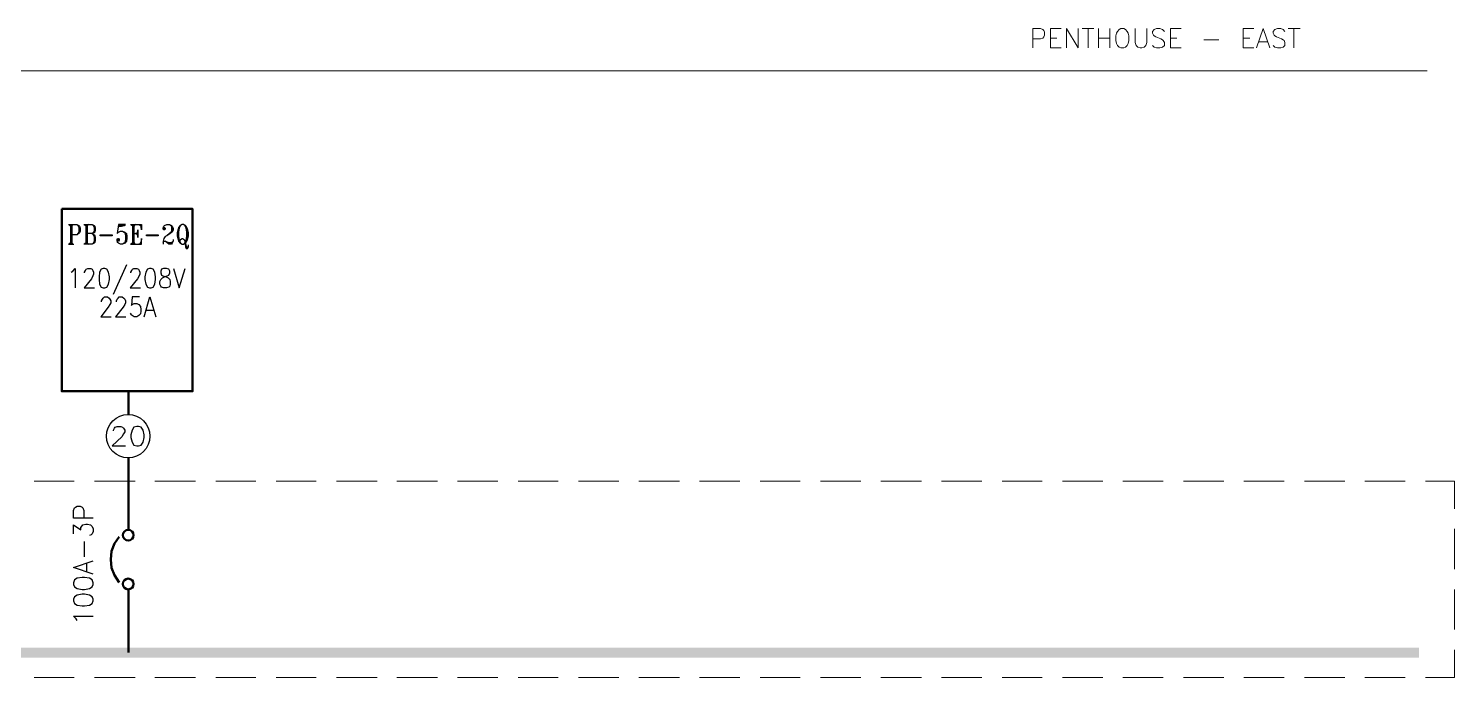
# Model space of a CAD drawing. Header units: inches. Extents: x 0.9 to 46, y 0.8 to 32.4.
# Drawn here: x 36.1 to 41.85, y 25.65 to 28.26 of the extents above; entities that cross this region are included whole.
import ezdxf

# ---------------------------------------------------------------- set-up
doc = ezdxf.new("R2010")
doc.units = ezdxf.units.IN
doc.header["$MEASUREMENT"] = 0
doc.layers.add('PDF_Geometry', color=7, linetype='Continuous')
doc.layers.add('PDF_Solid Fills', color=7, linetype='Continuous')

msp = doc.modelspace()

# ---------------------------------------------------------------- linework, layer by layer
at = {"layer": 'PDF_Geometry', "color": 8, "lineweight": 20, "true_color": 0x808080}
for points in [[(40.1492, 28.1845), (40.1492, 28.2628), (40.1792, 28.2628), (40.1894, 28.2595), (40.1926, 28.2545), (40.1961, 28.2478), (40.1961, 28.2362), (40.1926, 28.2295), (40.1894, 28.2245), (40.1792, 28.2212), (40.1492, 28.2212)], [(40.2624, 28.1845), (40.2194, 28.1845), (40.2194, 28.2628), (40.2624, 28.2628)], [(40.2194, 28.2245), (40.2459, 28.2245)], [(40.2841, 28.1845), (40.2841, 28.2628), (40.331, 28.1845), (40.331, 28.2628)], [(40.3476, 28.2628), (40.3942, 28.2628)], [(40.3709, 28.2628), (40.3709, 28.1845)], [(40.4127, 28.2628), (40.4127, 28.1845)], [(40.4127, 28.2245), (40.4593, 28.2245)], [(40.4593, 28.2628), (40.4593, 28.1845)], [(40.5611, 28.2628), (40.5611, 28.2061), (40.5643, 28.1945), (40.571, 28.1878), (40.5809, 28.1845), (40.5876, 28.1845), (40.5975, 28.1878), (40.6042, 28.1945), (40.6077, 28.2061), (40.6077, 28.2628)], [(40.6791, 28.2512), (40.6708, 28.2595), (40.6609, 28.2628), (40.6475, 28.2628), (40.6377, 28.2595), (40.631, 28.2512), (40.631, 28.2445), (40.6341, 28.2362), (40.6377, 28.2328), (40.6444, 28.2295), (40.6641, 28.2212), (40.6708, 28.2178), (40.6743, 28.2145), (40.6791, 28.2061), (40.6791, 28.1945), (40.6708, 28.1878), (40.6609, 28.1845), (40.6475, 28.1845), (40.6377, 28.1878), (40.631, 28.1945)], [(40.7458, 28.1845), (40.7027, 28.1845), (40.7027, 28.2628), (40.7458, 28.2628)], [(40.7027, 28.2245), (40.7292, 28.2245)], [(40.8377, 28.2178), (40.8977, 28.2178)], [(41.0394, 28.1845), (40.996, 28.1845), (40.996, 28.2628), (41.0394, 28.2628)], [(40.996, 28.2245), (41.0224, 28.2245)], [(41.0492, 28.1845), (41.076, 28.2628), (41.1041, 28.1845)], [(41.1641, 28.2512), (41.1577, 28.2595), (41.1475, 28.2628), (41.1341, 28.2628), (41.1242, 28.2595), (41.1175, 28.2512), (41.1175, 28.2445), (41.121, 28.2362), (41.1242, 28.2328), (41.1309, 28.2295), (41.151, 28.2212), (41.1577, 28.2178), (41.1609, 28.2145), (41.1641, 28.2061), (41.1641, 28.1945), (41.1577, 28.1878), (41.1475, 28.1845), (41.1341, 28.1845), (41.1242, 28.1878), (41.1175, 28.1945)], [(41.1775, 28.2628), (41.226, 28.2628)], [(41.2008, 28.2628), (41.2008, 28.1845)], [(41.0591, 28.2095), (41.0942, 28.2095)], [(41.7374, 28.0928), (5.4416, 28.0928)]]:
    msp.add_lwpolyline(points, dxfattribs=at)
msp.add_lwpolyline([(40.5027, 28.2628), (40.496, 28.2595), (40.4893, 28.2512), (40.4858, 28.2445), (40.4826, 28.2328), (40.4826, 28.2145), (40.4858, 28.2028), (40.4893, 28.1945), (40.496, 28.1878), (40.5027, 28.1845), (40.5158, 28.1845), (40.5225, 28.1878), (40.5292, 28.1945), (40.5327, 28.2028), (40.5359, 28.2145), (40.5359, 28.2328), (40.5327, 28.2445), (40.5292, 28.2512), (40.5225, 28.2595), (40.5158, 28.2628)], close=True, dxfattribs=at)
at = {"layer": 'PDF_Geometry', "lineweight": 50}
msp.add_lwpolyline([(36.2359, 27.5362), (36.2359, 26.8012), (36.7627, 26.8012), (36.7627, 27.5362)], close=True, dxfattribs=at)
at = {"layer": 'PDF_Geometry', "lineweight": 30}
for points in [[(36.2627, 27.4728), (36.2959, 27.4728), (36.3042, 27.4695), (36.3077, 27.4662), (36.3093, 27.4578), (36.3093, 27.4462), (36.3077, 27.4395), (36.3042, 27.4362), (36.2959, 27.4312), (36.2761, 27.4312)], [(36.2643, 27.4728), (36.271, 27.4695)], [(36.2675, 27.4728), (36.271, 27.4662)], [(36.271, 27.4728), (36.271, 27.3945)], [(36.2726, 27.4695), (36.2726, 27.3978)], [(36.2761, 27.4728), (36.2761, 27.3945)], [(36.2793, 27.4728), (36.2761, 27.4662)], [(36.2809, 27.4728), (36.2761, 27.4695)], [(36.2959, 27.4728), (36.301, 27.4695), (36.3042, 27.4612), (36.3042, 27.4428), (36.301, 27.4362), (36.2959, 27.4312)], [(36.3042, 27.4662), (36.3077, 27.4578), (36.3077, 27.4462), (36.3042, 27.4395)], [(36.3243, 27.4728), (36.3578, 27.4728), (36.3661, 27.4695), (36.3693, 27.4662), (36.3709, 27.4578), (36.3709, 27.4512), (36.3693, 27.4428), (36.3661, 27.4395), (36.3578, 27.4362), (36.3661, 27.4312), (36.3693, 27.4278), (36.3709, 27.4212), (36.3709, 27.4095), (36.3693, 27.4012), (36.3661, 27.3978), (36.3578, 27.3945), (36.3243, 27.3945)], [(36.3259, 27.4728), (36.3326, 27.4695)], [(36.3294, 27.4728), (36.3326, 27.4662)], [(36.3326, 27.4728), (36.3326, 27.3945)], [(36.3342, 27.4695), (36.3342, 27.3978)], [(36.3377, 27.4728), (36.3377, 27.3945)], [(36.3578, 27.4728), (36.3626, 27.4695), (36.3661, 27.4612), (36.3661, 27.4462), (36.3626, 27.4395), (36.3578, 27.4362), (36.3377, 27.4362)], [(36.3409, 27.4728), (36.3377, 27.4662)], [(36.3444, 27.4728), (36.3377, 27.4695)], [(36.3661, 27.4662), (36.3693, 27.4578), (36.3693, 27.4512), (36.3661, 27.4428)], [(36.4644, 27.4662), (36.4759, 27.4662), (36.4877, 27.4695), (36.4928, 27.4728), (36.4644, 27.4728), (36.4593, 27.4362), (36.4644, 27.4428), (36.4727, 27.4462), (36.481, 27.4462), (36.4893, 27.4428), (36.496, 27.4362), (36.4976, 27.4245), (36.4976, 27.4162), (36.496, 27.4062), (36.4893, 27.3978), (36.481, 27.3945), (36.4727, 27.3945), (36.4644, 27.3978), (36.4609, 27.4012), (36.4593, 27.4095), (36.4593, 27.4128), (36.4609, 27.4162), (36.4644, 27.4162), (36.4676, 27.4128), (36.4676, 27.4095), (36.4644, 27.4062), (36.4609, 27.4062)], [(36.4644, 27.4695), (36.4877, 27.4695)], [(36.5126, 27.4728), (36.5576, 27.4728), (36.5576, 27.4512), (36.5544, 27.4728)], [(36.5145, 27.4728), (36.5209, 27.4695)], [(36.5177, 27.4728), (36.5209, 27.4662)], [(36.5209, 27.4728), (36.5209, 27.3945)], [(36.5244, 27.4695), (36.5244, 27.3978)], [(36.526, 27.4728), (36.526, 27.3945)], [(36.5295, 27.4728), (36.526, 27.4662)], [(36.5327, 27.4728), (36.526, 27.4695)], [(36.5426, 27.4728), (36.5576, 27.4695)], [(36.5493, 27.4728), (36.5576, 27.4662)], [(36.5509, 27.4728), (36.5576, 27.4612)], [(36.6475, 27.4612), (36.6494, 27.4612), (36.6526, 27.4578), (36.6526, 27.4545), (36.6494, 27.4512), (36.6475, 27.4512), (36.6443, 27.4545), (36.6443, 27.4578), (36.6475, 27.4662), (36.6494, 27.4695), (36.6593, 27.4728), (36.6692, 27.4728), (36.6775, 27.4695), (36.681, 27.4662), (36.6842, 27.4578), (36.6842, 27.4512), (36.681, 27.4428), (36.6727, 27.4362), (36.6593, 27.4278), (36.6526, 27.4245), (36.6475, 27.4162), (36.6443, 27.4062), (36.6443, 27.3945)], [(36.6692, 27.4728), (36.6759, 27.4695), (36.6775, 27.4578), (36.6775, 27.4512), (36.6759, 27.4428), (36.6692, 27.4362), (36.6593, 27.4278)], [(36.6775, 27.4662), (36.681, 27.4578), (36.681, 27.4512), (36.6775, 27.4428)], [(36.7209, 27.4728), (36.7142, 27.4695), (36.7094, 27.4578), (36.7059, 27.4428), (36.7059, 27.4245), (36.7094, 27.4095), (36.7142, 27.3978), (36.7209, 27.3945)], [(36.726, 27.3945), (36.7311, 27.3978), (36.7375, 27.4095), (36.7394, 27.4245), (36.7394, 27.4428), (36.7375, 27.4578), (36.7311, 27.4695), (36.726, 27.4728)], [(36.3578, 27.4362), (36.3626, 27.4312), (36.3661, 27.4245), (36.3661, 27.4062), (36.3626, 27.3978), (36.3578, 27.3945)], [(36.3661, 27.4278), (36.3693, 27.4212), (36.3693, 27.4095), (36.3661, 27.4012)], [(36.481, 27.4462), (36.4877, 27.4428), (36.4893, 27.4395), (36.4928, 27.4278), (36.4928, 27.4128), (36.4893, 27.4012), (36.4877, 27.3978), (36.481, 27.3945)], [(36.4928, 27.4362), (36.496, 27.4278), (36.496, 27.4128), (36.4928, 27.4062)], [(36.5126, 27.3945), (36.5576, 27.3945), (36.5576, 27.4162), (36.5544, 27.3945)], [(36.526, 27.4362), (36.5426, 27.4362)], [(36.5426, 27.4395), (36.5327, 27.4362), (36.5426, 27.4312)], [(36.5426, 27.4428), (36.5378, 27.4362), (36.5426, 27.4278)], [(36.6842, 27.4128), (36.6842, 27.4062), (36.681, 27.3978), (36.6775, 27.3945), (36.6676, 27.3945), (36.6526, 27.4062), (36.6676, 27.3978), (36.6775, 27.3978), (36.681, 27.4012)], [(36.7094, 27.4612), (36.7059, 27.4545), (36.7043, 27.4428), (36.7043, 27.4245), (36.7059, 27.4128), (36.7094, 27.4062)], [(36.7126, 27.4062), (36.7142, 27.4128), (36.7209, 27.4162), (36.7228, 27.4162), (36.7292, 27.4128), (36.7311, 27.4062), (36.7343, 27.3828), (36.7375, 27.3762), (36.7426, 27.3762), (36.7461, 27.3828), (36.7461, 27.3912)], [(36.7375, 27.4062), (36.7394, 27.4128), (36.7426, 27.4245), (36.7426, 27.4428), (36.7394, 27.4545), (36.7375, 27.4612)], [(36.2627, 27.3945), (36.2844, 27.3945)], [(36.271, 27.3978), (36.2643, 27.3945)], [(36.271, 27.4012), (36.2675, 27.3945)], [(36.2761, 27.4012), (36.2793, 27.3945)], [(36.2761, 27.3978), (36.2809, 27.3945)], [(36.3326, 27.3978), (36.3259, 27.3945)], [(36.3326, 27.4012), (36.3294, 27.3945)], [(36.3377, 27.4012), (36.3409, 27.3945)], [(36.3377, 27.3978), (36.3444, 27.3945)], [(36.5209, 27.3978), (36.5145, 27.3945)], [(36.5209, 27.4012), (36.5177, 27.3945)], [(36.526, 27.4012), (36.5295, 27.3945)], [(36.526, 27.3978), (36.5327, 27.3945)], [(36.5426, 27.3945), (36.5576, 27.3978)], [(36.5493, 27.3945), (36.5576, 27.4012)], [(36.5509, 27.3945), (36.5576, 27.4062)], [(36.6443, 27.4012), (36.6475, 27.4062), (36.6526, 27.4062), (36.6676, 27.4012), (36.6775, 27.4012), (36.6842, 27.4062)], [(36.7311, 27.4062), (36.7375, 27.3862), (36.7394, 27.3828), (36.7426, 27.3828), (36.7461, 27.3862)], [(36.7343, 27.3912), (36.7375, 27.3828), (36.7394, 27.3795), (36.7426, 27.3795)], [(36.2742, 27.2812), (36.2809, 27.2845), (36.2892, 27.2962), (36.2892, 27.2178)], [(36.3275, 27.2778), (36.3275, 27.2812), (36.331, 27.2878), (36.3342, 27.2928), (36.3409, 27.2962), (36.3527, 27.2962), (36.3578, 27.2928), (36.361, 27.2878), (36.3642, 27.2812), (36.3642, 27.2728), (36.361, 27.2662), (36.3559, 27.2545), (36.3259, 27.2178), (36.3677, 27.2178)], [(36.496, 27.3112), (36.4427, 27.1912)], [(36.5145, 27.2778), (36.5145, 27.2812), (36.5177, 27.2878), (36.5209, 27.2928), (36.526, 27.2962), (36.5378, 27.2962), (36.5445, 27.2928), (36.5477, 27.2878), (36.5509, 27.2812), (36.5509, 27.2728), (36.5477, 27.2662), (36.541, 27.2545), (36.511, 27.2178), (36.5528, 27.2178)], [(36.6861, 27.2962), (36.7094, 27.2178), (36.7327, 27.2962)], [(36.3961, 27.1612), (36.3961, 27.1662), (36.3993, 27.1728), (36.4028, 27.1762), (36.4076, 27.1812), (36.4194, 27.1812), (36.4261, 27.1762), (36.4293, 27.1728), (36.4328, 27.1662), (36.4328, 27.1578), (36.4293, 27.1512), (36.4226, 27.1395), (36.3926, 27.1012), (36.4344, 27.1012)], [(36.4561, 27.1612), (36.4561, 27.1662), (36.4593, 27.1728), (36.4628, 27.1762), (36.4676, 27.1812), (36.4794, 27.1812), (36.4861, 27.1762), (36.4893, 27.1728), (36.4928, 27.1662), (36.4928, 27.1578), (36.4893, 27.1512), (36.4826, 27.1395), (36.4526, 27.1012), (36.4944, 27.1012)], [(36.5493, 27.1812), (36.5193, 27.1812), (36.5161, 27.1462), (36.5193, 27.1512), (36.5276, 27.1545), (36.5378, 27.1545), (36.5461, 27.1512), (36.5528, 27.1429), (36.5544, 27.1312), (36.5544, 27.1245), (36.5528, 27.1128), (36.5461, 27.1062), (36.5378, 27.1012), (36.5276, 27.1012), (36.5193, 27.1062), (36.5161, 27.1095), (36.5126, 27.1162)], [(36.5678, 27.1012), (36.5911, 27.1812), (36.6143, 27.1012)], [(36.5761, 27.1278), (36.6061, 27.1278)], [(36.4443, 26.6412), (36.4443, 26.6445), (36.4478, 26.6528), (36.451, 26.6562), (36.4593, 26.6595), (36.4743, 26.6595), (36.481, 26.6562), (36.4845, 26.6528), (36.4893, 26.6445), (36.4893, 26.6378), (36.4845, 26.6295), (36.4778, 26.6178), (36.4392, 26.5812), (36.4928, 26.5812)], [(36.3626, 26.2895), (36.2825, 26.2895), (36.2825, 26.3212), (36.2876, 26.3312), (36.2911, 26.3345), (36.2975, 26.3378), (36.3093, 26.3378), (36.3176, 26.3345), (36.3211, 26.3312), (36.3243, 26.3212), (36.3243, 26.2895)], [(36.2825, 26.2262), (36.2825, 26.2629), (36.3125, 26.2429), (36.3125, 26.2528), (36.3176, 26.2595), (36.3211, 26.2629), (36.3326, 26.2662), (36.3393, 26.2662), (36.3511, 26.2629), (36.3578, 26.2562), (36.3626, 26.2462), (36.3626, 26.2362), (36.3578, 26.2262), (36.3543, 26.2229), (36.3476, 26.2195)], [(36.3275, 26.1345), (36.3275, 26.1962)], [(36.3626, 26.0645), (36.2825, 26.0912), (36.3626, 26.1179)], [(36.3361, 26.0745), (36.3361, 26.1079)], [(36.2975, 25.8779), (36.2943, 25.8845), (36.2825, 25.8945), (36.3626, 25.8945)]]:
    msp.add_lwpolyline(points, dxfattribs=at)
for points in [[(36.7209, 27.4728), (36.7126, 27.4695), (36.7059, 27.4612), (36.7043, 27.4545), (36.7011, 27.4395), (36.7011, 27.4278), (36.7043, 27.4128), (36.7059, 27.4062), (36.7126, 27.3978), (36.7209, 27.3945), (36.726, 27.3945), (36.7343, 27.3978), (36.7394, 27.4062), (36.7426, 27.4128), (36.7461, 27.4278), (36.7461, 27.4395), (36.7426, 27.4545), (36.7394, 27.4612), (36.7343, 27.4695), (36.726, 27.4728)], [(36.4392, 27.4278), (36.391, 27.4278), (36.391, 27.4312), (36.4392, 27.4312)], [(36.4609, 27.4095), (36.4642, 27.4095), (36.4642, 27.4128), (36.4609, 27.4128)], [(36.5426, 27.4212), (36.541, 27.4362), (36.5426, 27.4512)], [(36.6242, 27.4278), (36.5777, 27.4278), (36.5777, 27.4312), (36.6242, 27.4312)], [(36.6475, 27.4545), (36.6492, 27.4545), (36.6492, 27.4578), (36.6475, 27.4578)], [(36.4028, 27.2962), (36.3942, 27.2928), (36.3878, 27.2812), (36.3859, 27.2629), (36.3859, 27.2512), (36.3878, 27.2328), (36.3942, 27.2212), (36.4028, 27.2178), (36.4092, 27.2178), (36.4178, 27.2212), (36.4242, 27.2328), (36.4277, 27.2512), (36.4277, 27.2629), (36.4242, 27.2812), (36.4178, 27.2928), (36.4092, 27.2962)], [(36.5895, 27.2962), (36.5808, 27.2928), (36.5745, 27.2812), (36.571, 27.2629), (36.571, 27.2512), (36.5745, 27.2328), (36.5808, 27.2212), (36.5895, 27.2178), (36.5958, 27.2178), (36.6045, 27.2212), (36.6112, 27.2328), (36.6128, 27.2512), (36.6128, 27.2629), (36.6112, 27.2812), (36.6045, 27.2928), (36.5958, 27.2962)], [(36.6459, 27.2962), (36.6376, 27.2928), (36.6344, 27.2845), (36.6344, 27.2778), (36.6376, 27.2695), (36.6427, 27.2662), (36.6561, 27.2629), (36.6644, 27.2578), (36.6711, 27.2512), (36.6727, 27.2428), (36.6727, 27.2328), (36.6711, 27.2245), (36.6676, 27.2212), (36.6577, 27.2178), (36.6459, 27.2178), (36.6376, 27.2212), (36.6344, 27.2245), (36.6309, 27.2328), (36.6309, 27.2428), (36.6344, 27.2512), (36.6411, 27.2578), (36.6494, 27.2629), (36.6609, 27.2662), (36.6676, 27.2695), (36.6711, 27.2778), (36.6711, 27.2845), (36.6676, 27.2928), (36.6577, 27.2962)], [(36.5378, 26.6595), (36.526, 26.6562), (36.5193, 26.6445), (36.5145, 26.6262), (36.5145, 26.6145), (36.5193, 26.5962), (36.526, 26.5845), (36.5378, 26.5812), (36.5445, 26.5812), (36.556, 26.5845), (36.5643, 26.5962), (36.5678, 26.6145), (36.5678, 26.6262), (36.5643, 26.6445), (36.556, 26.6562), (36.5445, 26.6595)], [(36.2825, 26.0229), (36.2876, 26.0128), (36.2975, 26.0062), (36.3176, 26.0029), (36.3275, 26.0029), (36.3476, 26.0062), (36.3578, 26.0128), (36.3626, 26.0229), (36.3626, 26.0295), (36.3578, 26.0412), (36.3476, 26.0478), (36.3275, 26.0512), (36.3176, 26.0512), (36.2975, 26.0478), (36.2876, 26.0412), (36.2825, 26.0295)], [(36.2825, 25.9562), (36.2876, 25.9462), (36.2975, 25.9395), (36.3176, 25.9362), (36.3275, 25.9362), (36.3476, 25.9395), (36.3578, 25.9462), (36.3626, 25.9562), (36.3626, 25.9629), (36.3578, 25.9729), (36.3476, 25.9795), (36.3275, 25.9829), (36.3176, 25.9829), (36.2975, 25.9795), (36.2876, 25.9729), (36.2825, 25.9629)]]:
    msp.add_lwpolyline(points, close=True, dxfattribs=at)
at = {"layer": 'PDF_Geometry', "lineweight": 50}
for points in [[(36.5043, 26.7079), (36.5043, 26.8012)], [(36.5043, 26.2429), (36.5043, 26.5328)], [(36.4676, 26.2145), (36.4478, 26.1878), (36.436, 26.1562), (36.4328, 26.1229), (36.436, 26.0895), (36.4478, 26.0595), (36.4676, 26.0312)], [(36.5043, 26.0029), (36.5043, 25.7479)]]:
    msp.add_lwpolyline(points, dxfattribs=at)
at = {"layer": 'PDF_Geometry', "lineweight": 9}
for points in [[(36.1243, 26.4395), (36.286, 26.4395)], [(36.3677, 26.4395), (36.5311, 26.4395)], [(36.6112, 26.4395), (36.7742, 26.4395)], [(36.8559, 26.4395), (37.0176, 26.4395)], [(37.0993, 26.4395), (37.2611, 26.4395)], [(37.3428, 26.4395), (37.5061, 26.4395)], [(37.5859, 26.4395), (37.7492, 26.4395)], [(37.8309, 26.4395), (37.9927, 26.4395)], [(38.0744, 26.4395), (38.2361, 26.4395)], [(38.3175, 26.4395), (38.4808, 26.4395)], [(38.5609, 26.4395), (38.7243, 26.4395)], [(38.806, 26.4395), (38.9677, 26.4395)], [(39.0494, 26.4395), (39.2108, 26.4395)], [(39.2925, 26.4395), (39.4559, 26.4395)], [(39.536, 26.4395), (39.6993, 26.4395)], [(39.781, 26.4395), (39.9428, 26.4395)], [(40.0244, 26.4395), (40.1859, 26.4395)], [(40.2676, 26.4395), (40.4309, 26.4395)], [(40.511, 26.4395), (40.6743, 26.4395)], [(40.756, 26.4395), (40.9175, 26.4395)], [(40.9991, 26.4395), (41.1609, 26.4395)], [(41.2426, 26.4395), (41.4059, 26.4395)], [(41.486, 26.4395), (41.6494, 26.4395)], [(41.7307, 26.4395), (41.8475, 26.4395), (41.8475, 26.3279)], [(41.8475, 26.2462), (41.8475, 26.0845)], [(41.8475, 26.0029), (41.8475, 25.8412)], [(41.8475, 25.7595), (41.8475, 25.6478), (41.7307, 25.6478)], [(36.286, 25.6478), (36.1243, 25.6478)], [(36.5311, 25.6478), (36.3677, 25.6478)], [(36.7742, 25.6478), (36.6112, 25.6478)], [(37.0176, 25.6478), (36.8559, 25.6478)], [(37.2611, 25.6478), (37.0993, 25.6478)], [(37.5061, 25.6478), (37.3428, 25.6478)], [(37.7492, 25.6478), (37.5859, 25.6478)], [(37.9927, 25.6478), (37.8309, 25.6478)], [(38.2361, 25.6478), (38.0744, 25.6478)], [(38.4808, 25.6478), (38.3175, 25.6478)], [(38.7243, 25.6478), (38.5609, 25.6478)], [(38.9677, 25.6478), (38.806, 25.6478)], [(39.2108, 25.6478), (39.0494, 25.6478)], [(39.4559, 25.6478), (39.2925, 25.6478)], [(39.6993, 25.6478), (39.536, 25.6478)], [(39.9428, 25.6478), (39.781, 25.6478)], [(40.1859, 25.6478), (40.0244, 25.6478)], [(40.4309, 25.6478), (40.2676, 25.6478)], [(40.6743, 25.6478), (40.511, 25.6478)], [(40.9175, 25.6478), (40.756, 25.6478)], [(41.1609, 25.6478), (40.9991, 25.6478)], [(41.4059, 25.6478), (41.2426, 25.6478)], [(41.6494, 25.6478), (41.486, 25.6478)]]:
    msp.add_lwpolyline(points, dxfattribs=at)
at = {"layer": 'PDF_Geometry', "lineweight": 30}
msp.add_circle((36.5034, 26.6202), 0.0877, dxfattribs=at)
at = {"layer": 'PDF_Geometry', "lineweight": 50}
for centre in [(36.5036, 26.2212), (36.5036, 26.0246)]:
    msp.add_circle(centre, 0.0216, dxfattribs=at)
at = {"layer": 'PDF_Solid Fills', "color": 8, "lineweight": 9, "true_color": 0x808080, "transparency": 33554559}
for points in [[(41.7043, 25.7279), (41.7043, 25.7678), (29.2378, 25.7279)], [(41.7043, 25.7678), (29.2378, 25.7279), (29.2378, 25.7678)]]:
    msp.add_solid(points, dxfattribs=at)

doc.saveas('drawing.dxf')
